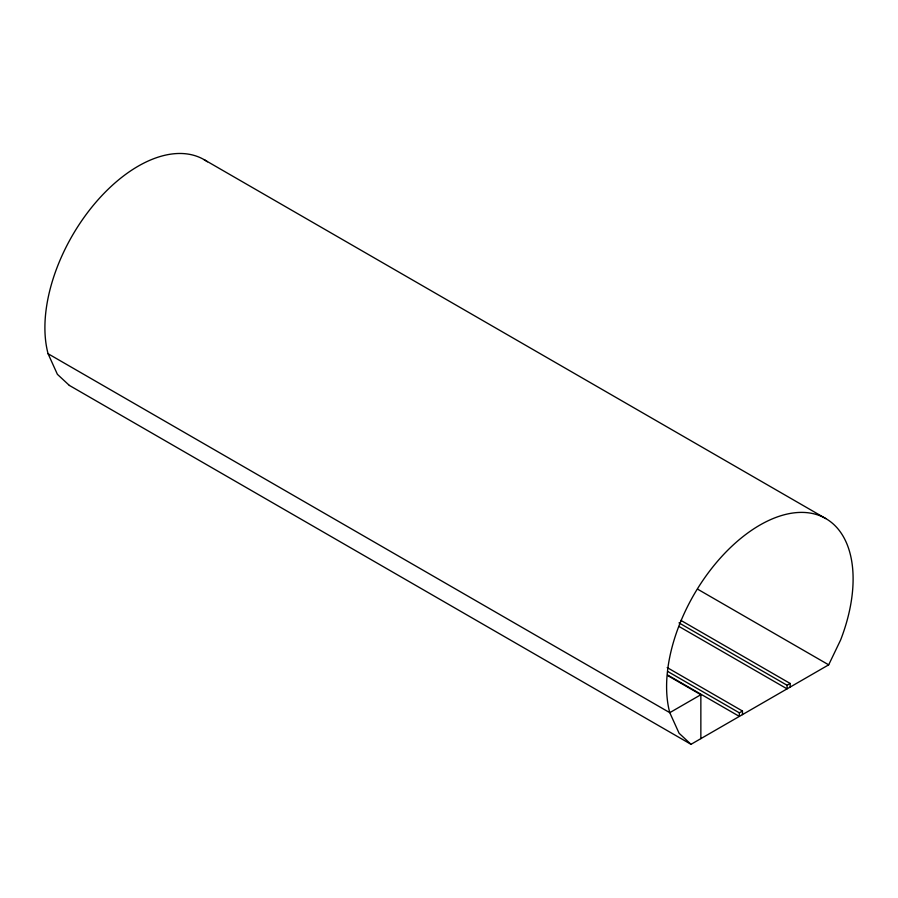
<?xml version="1.0" encoding="UTF-8"?>
<svg xmlns="http://www.w3.org/2000/svg" width="898" height="898" viewBox="0 0 898 898"><rect width="100%" height="100%" fill="white"/><g stroke="black" fill="none" stroke-linecap="round" stroke-linejoin="round"><path stroke-width="1.35" d="M828.686 664.834L840.607 640.005A131.883 76.139 -60 0 0 772.022 518.999A131.883 76.139 -60 0 0 669.773 712.664L679.09 733.251L691.011 744.319L828.686 664.834L697.544 589.122M700.855 738.639L700.855 694.715L669.773 712.664L48.077 353.733A131.883 76.139 -60 0 1 93.65 204.935A131.883 76.139 -60 0 1 207.438 161.786M667.719 671.457L739.357 712.821L742.466 711.025L742.466 714.606M679 622.875L787.075 685.264L790.184 683.479L790.184 687.06M204.093 159.642L825.79 518.573M680.897 620.383L790.184 683.479M679 626.467L787.075 688.856L787.075 685.264M667.18 667.562L742.466 711.025M667.719 675.049L739.357 716.402L739.357 712.821M668.067 675.79L700.855 694.715M69.314 385.388L691.011 744.319M69.404 385.466L57.393 374.32L48.077 353.733"/></g></svg>
